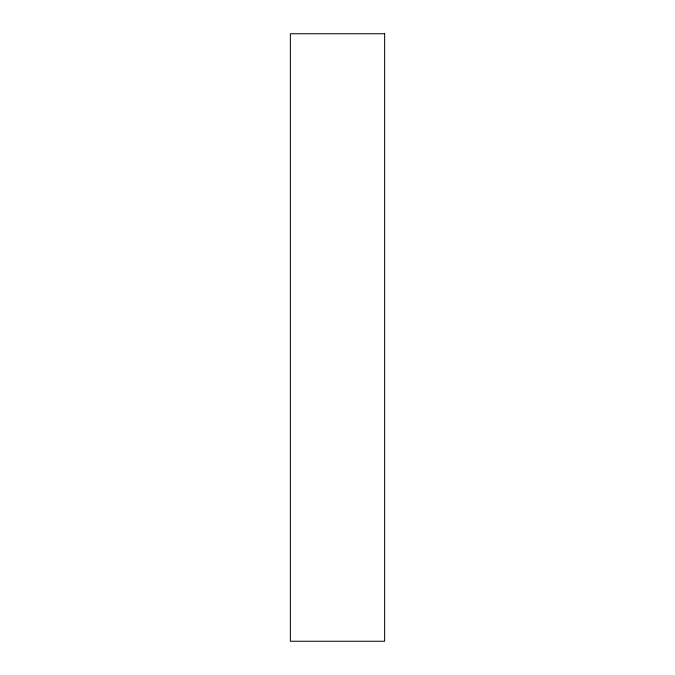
<?xml version="1.0" encoding="UTF-8"?>
<svg xmlns="http://www.w3.org/2000/svg" width="675" height="675" viewBox="0 0 675 675"><rect width="100%" height="100%" fill="white"/><g stroke="black" fill="none" stroke-linecap="round" stroke-linejoin="round"><path stroke-width="1.01" d="M384.632 33.75L290.368 33.75L290.368 641.25L384.632 641.25L384.632 33.75"/></g></svg>
